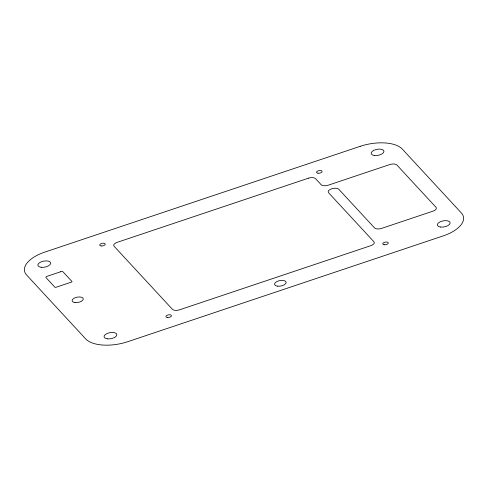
<?xml version="1.0" encoding="UTF-8"?>
<svg xmlns="http://www.w3.org/2000/svg" width="488" height="488" viewBox="0 0 488 488"><rect width="100%" height="100%" fill="white"/><g stroke="black" fill="none" stroke-linecap="round" stroke-linejoin="round"><path stroke-width="0.73" d="M360.15 146.333L44.963 252.052A32.928 15.506 -10.6 0 0 26.669 275.086L85.699 338.91A32.928 15.506 -10.6 0 0 127.85 341.667L443.037 235.948A32.928 15.506 -10.6 0 0 461.331 212.914L402.301 149.09A32.928 15.506 -10.6 0 0 360.15 146.333M308.416 178.193L117.187 242.341A5.582 2.629 -10.6 0 0 114.082 246.245L172.441 309.337A5.582 2.629 -10.6 0 0 179.584 309.807L370.813 245.659A5.582 2.629 -10.6 0 0 373.918 241.755L328.564 192.723A5.582 2.629 -10.6 0 1 331.663 188.819A5.582 2.629 -10.6 0 1 338.812 189.289L374.522 227.902A5.582 2.629 -10.6 0 0 381.671 228.372L432.893 211.188A5.582 2.629 -10.6 0 0 435.991 207.284L396.909 165.029A5.582 2.629 -10.6 0 0 389.766 164.56L328.296 185.178A5.582 2.629 -10.6 0 1 321.153 184.708L315.559 178.663A5.582 2.629 -10.6 0 0 308.416 178.193M60.713 271.743L47.055 276.324A1.86 0.878 -10.6 0 0 46.018 277.629L54.857 287.182A0.927 0.439 -10.6 0 0 56.047 287.261L71.413 282.107A0.927 0.439 -10.6 0 0 71.931 281.454L63.092 271.901A1.86 0.878 -10.6 0 0 60.713 271.743M277.532 286.175A5.905 2.782 -10.6 0 0 286.175 282.406A5.905 2.782 -10.6 0 0 277.343 281.326A5.905 2.782 -10.6 0 0 277.532 286.175M101.156 245.952A2.788 1.311 -10.6 0 0 105.243 244.171A2.788 1.311 -10.6 0 0 101.071 243.658A2.788 1.311 -10.6 0 0 101.156 245.952M167.329 317.499A2.788 1.311 -10.6 0 0 171.416 315.718A2.788 1.311 -10.6 0 0 167.244 315.205A2.788 1.311 -10.6 0 0 167.329 317.499M440.627 227.048A6.509 3.068 -10.6 0 0 450.156 222.888A6.509 3.068 -10.6 0 0 440.414 221.692A6.509 3.068 -10.6 0 0 440.627 227.048M374.449 155.501A6.509 3.068 -10.6 0 0 383.983 151.341A6.509 3.068 -10.6 0 0 374.241 150.145A6.509 3.068 -10.6 0 0 374.449 155.501M107.336 338.837A6.509 3.068 -10.6 0 0 116.864 334.683A6.509 3.068 -10.6 0 0 107.128 333.487A6.509 3.068 -10.6 0 0 107.336 338.837M41.163 267.29A6.509 3.068 -10.6 0 0 50.691 263.136A6.509 3.068 -10.6 0 0 40.949 261.94A6.509 3.068 -10.6 0 0 41.163 267.29M318.005 173.216A2.788 1.311 -10.6 0 0 322.092 171.434A2.788 1.311 -10.6 0 0 317.914 170.922A2.788 1.311 -10.6 0 0 318.005 173.216M384.178 244.762A2.788 1.311 -10.6 0 0 388.265 242.981A2.788 1.311 -10.6 0 0 384.087 242.469A2.788 1.311 -10.6 0 0 384.178 244.762M74.987 302.542A5.673 2.672 -10.6 0 0 83.296 298.924A5.673 2.672 -10.6 0 0 74.81 297.875A5.673 2.672 -10.6 0 0 74.987 302.542"/></g></svg>
